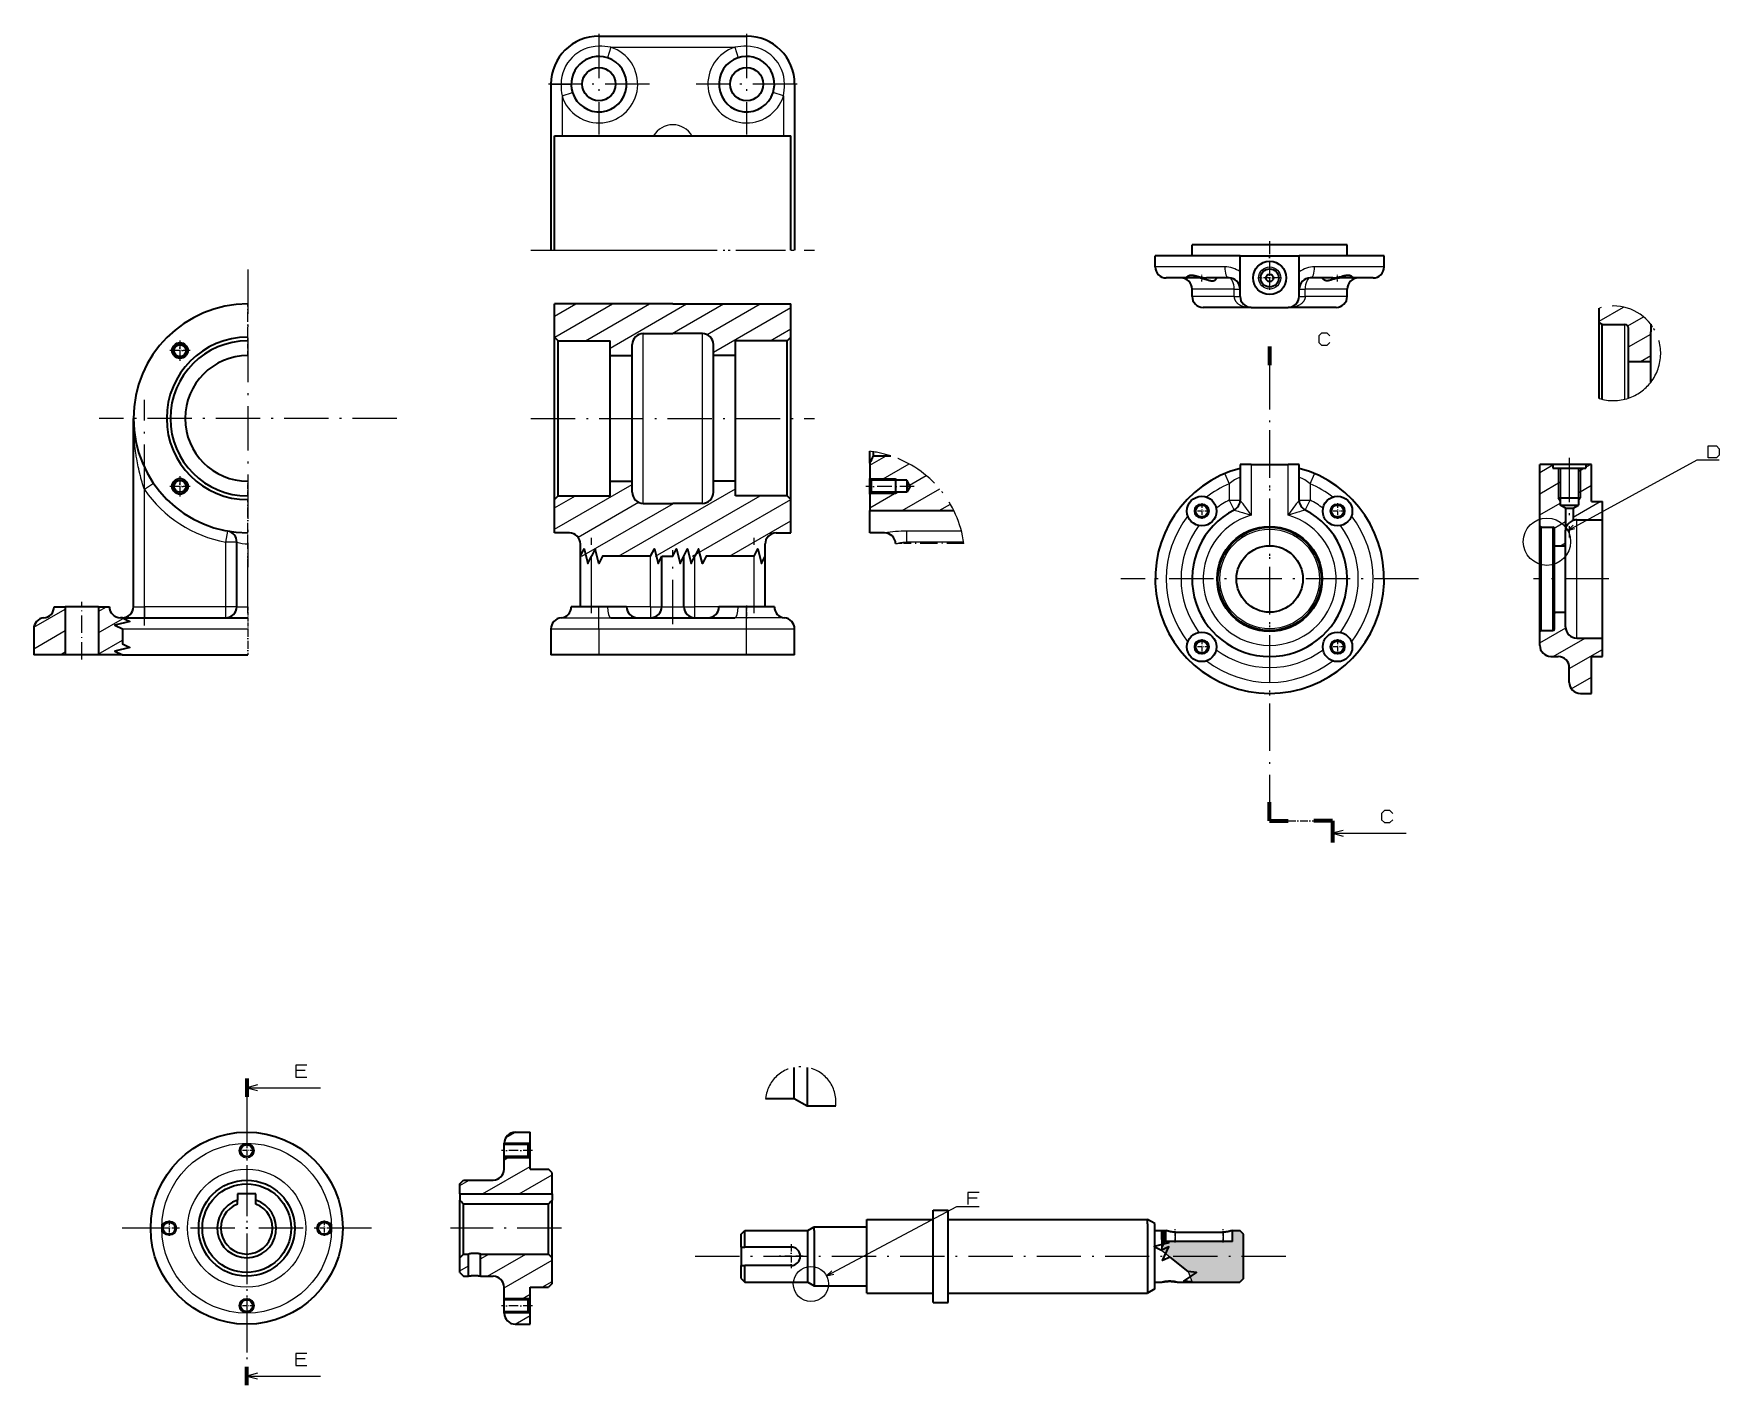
# Model space of a CAD drawing. Extents: x 19 to 475, y 81 to 447.
import ezdxf

# ---------------------------------------------------------------- set-up
doc = ezdxf.new("R2010")
doc.units = 0
doc.linetypes.add('DASHDOT', pattern=[18.5, 12, -3, 0.5, -3])

msp = doc.modelspace()

# ---------------------------------------------------------------- linework, layer by layer
at = {"color": 7, "linetype": 'DASHDOT', "lineweight": 13}
for p, q in [((171.96, 446.83), (171.96, 419.53)), ((211.96, 446.83), (211.96, 419.53)), ((185.61, 433.18), (158.31, 433.18)), ((225.61, 433.18), (198.31, 433.18)), ((153.56, 388.18), (230.36, 388.18)), ((159.96, 388.18), (191.96, 388.18)), ((191.96, 388.18), (223.96, 388.18)), ((76.9, 382.96), (76.9, 302.36)), ((353.59, 357.11), (353.59, 238.71)), ((48.9, 286.56), (48.9, 347.72)), ((117.2, 342.66), (36.6, 342.66)), ((153.56, 342.66), (230.36, 342.66)), ((353.59, 339.49), (353.59, 258.89)), ((434.74, 331.99), (434.74, 310.39)), ((76.9, 289.91), (76.9, 310.95)), ((169.96, 289.96), (169.96, 310.36)), ((191.96, 286.99), (191.96, 306.99)), ((213.96, 289.96), (213.96, 310.36)), ((393.89, 299.19), (313.29, 299.19)), ((445.44, 299.19), (425.03, 299.19)), ((76.57, 158.92), (76.57, 85.85)), ((76.57, 157.19), (76.57, 89.59)), ((110.37, 123.39), (42.77, 123.39)), ((161.8, 123.39), (131.8, 123.39)), ((198, 115.78), (360, 115.78))]:
    msp.add_line(p, q, dxfattribs=at)
at = {"color": 7, "lineweight": 35}
for p, q in [((171.96, 446.18), (211.96, 446.18)), ((158.96, 433.18), (158.96, 388.18)), ((224.96, 433.18), (224.96, 388.18)), ((159.96, 388.18), (159.96, 419.18)), ((159.96, 419.18), (191.96, 419.18)), ((191.96, 419.18), (223.96, 419.18)), ((223.96, 388.18), (223.96, 419.18)), ((353.59, 389.7), (332.59, 389.7)), ((332.59, 386.7), (332.59, 389.7)), ((374.59, 389.7), (353.59, 389.7)), ((374.59, 386.7), (374.59, 389.7)), ((345.59, 386.7), (322.59, 386.7)), ((322.59, 383.7), (322.59, 386.7)), ((345.59, 386.7), (361.59, 386.7)), ((345.59, 375.7), (345.59, 386.7)), ((384.59, 386.7), (361.59, 386.7)), ((361.59, 375.7), (361.59, 386.7)), ((384.59, 383.7), (384.59, 386.7)), ((331.42, 380.7), (325.59, 380.7)), ((334.43, 380.7), (331.42, 380.7)), ((342.59, 380.7), (336.49, 380.7)), ((370.69, 380.7), (364.59, 380.7)), ((375.76, 380.7), (372.74, 380.7)), ((381.59, 380.7), (375.76, 380.7)), ((332.59, 375.7), (332.59, 377.7)), ((374.59, 375.7), (374.59, 377.7)), ((191.96, 373.66), (159.96, 373.66)), ((159.96, 364.66), (159.96, 373.66)), ((191.96, 373.66), (223.96, 373.66)), ((223.96, 364.66), (223.96, 373.66)), ((348.59, 372.7), (335.59, 372.7)), ((348.57, 372.7), (348.42, 372.7)), ((348.56, 372.7), (348.59, 372.7)), ((348.59, 372.7), (358.59, 372.7)), ((371.59, 372.7), (358.59, 372.7)), ((442.79, 368.57), (442.79, 372.51)), ((183.96, 365.66), (191.96, 365.66)), ((199.96, 365.66), (191.96, 365.66)), ((443.59, 368.11), (442.79, 368.57)), ((442.79, 348.06), (442.79, 368.57)), ((443.59, 368.11), (449.79, 368.11)), ((443.59, 347.84), (443.59, 368.11)), ((450.79, 358.11), (450.79, 367.11)), ((456.79, 368.16), (456.79, 366.11)), ((456.79, 358.11), (456.79, 366.11)), ((159.96, 320.66), (159.96, 364.66)), ((160.96, 363.66), (159.96, 364.66)), ((160.96, 321.66), (160.96, 363.66)), ((160.96, 363.66), (174.96, 363.66)), ((174.96, 359.66), (174.96, 363.66)), ((180.96, 359.66), (180.96, 362.66)), ((202.96, 359.66), (202.96, 362.66)), ((222.96, 363.66), (208.96, 363.66)), ((208.96, 359.66), (208.96, 363.66)), ((223.96, 364.66), (222.96, 363.66)), ((222.96, 321.66), (222.96, 363.66)), ((223.96, 320.66), (223.96, 364.66)), ((174.96, 325.66), (174.96, 359.66)), ((174.96, 359.66), (180.96, 359.66)), ((180.96, 325.66), (180.96, 359.66)), ((202.96, 325.66), (202.96, 359.66)), ((208.96, 359.66), (202.96, 359.66)), ((208.96, 325.66), (208.96, 359.66)), ((450.79, 358.11), (456.79, 358.11)), ((450.79, 348.15), (450.79, 358.11)), ((456.79, 352.42), (456.79, 358.11)), ((45.9, 291.66), (45.9, 342.62)), ((245.31, 330.58), (245.31, 333.75)), ((246.31, 332.51), (246.31, 333.62)), ((245.31, 330.58), (245.31, 326.4)), ((246.31, 332.51), (251, 332.51)), ((348.59, 330.19), (345.59, 330.19)), ((345.59, 330.19), (345.59, 320.52)), ((348.59, 330.19), (358.59, 330.19)), ((361.59, 330.19), (358.59, 330.19)), ((361.59, 320.52), (361.59, 330.19)), ((430.24, 330.19), (426.74, 330.19)), ((426.74, 313.42), (426.74, 330.19)), ((434.74, 330.19), (430.24, 330.19)), ((430.24, 330.19), (430.24, 329.19)), ((430.24, 329.19), (432.28, 329.19)), ((432.28, 329.19), (434.74, 329.19)), ((432.28, 329.19), (432.28, 319.19)), ((439.24, 330.19), (434.74, 330.19)), ((434.74, 329.19), (437.19, 329.19)), ((437.19, 329.19), (437.19, 319.19)), ((437.19, 329.19), (439.24, 329.19)), ((440.74, 330.19), (439.24, 330.19)), ((439.24, 330.19), (439.24, 329.19)), ((440.74, 320.19), (440.74, 330.19)), ((174.96, 321.66), (174.96, 325.66)), ((174.96, 325.66), (180.96, 325.66)), ((180.96, 322.66), (180.96, 325.66)), ((208.96, 325.66), (202.96, 325.66)), ((202.96, 322.66), (202.96, 325.66)), ((208.96, 321.66), (208.96, 325.66)), ((245.31, 324.27), (245.31, 326.4)), ((245.81, 325.9), (245.31, 326.4)), ((245.31, 322.15), (245.31, 324.27)), ((255.31, 325.9), (245.81, 325.9)), ((245.81, 324.27), (245.81, 325.9)), ((245.81, 322.65), (245.81, 324.27)), ((252.31, 325.9), (252.31, 326.27)), ((252.31, 325.9), (252.31, 324.27)), ((252.31, 324.27), (252.31, 322.65)), ((256.25, 324.27), (255.31, 325.9)), ((255.31, 325.9), (255.31, 324.27)), ((256.25, 324.27), (255.31, 322.65)), ((255.31, 324.27), (255.31, 322.65)), ((160.96, 321.66), (159.96, 320.66)), ((159.96, 311.66), (159.96, 320.66)), ((160.96, 321.66), (174.96, 321.66)), ((183.96, 319.66), (191.96, 319.66)), ((199.96, 319.66), (191.96, 319.66)), ((222.96, 321.66), (208.96, 321.66)), ((223.96, 320.66), (222.96, 321.66)), ((223.96, 311.66), (223.96, 320.66)), ((245.81, 322.65), (245.31, 322.15)), ((245.31, 322.15), (245.31, 317.7)), ((255.31, 322.65), (245.81, 322.65)), ((252.31, 322.27), (252.31, 322.65)), ((431.74, 321.19), (432.28, 321.19)), ((432.28, 321.19), (434.74, 321.19)), ((434.74, 321.19), (437.19, 321.19)), ((437.19, 321.19), (437.74, 321.19)), ((440.74, 320.19), (443.74, 320.19)), ((443.74, 315.19), (443.74, 320.19)), ((245.31, 317.7), (268.07, 317.7)), ((245.31, 311.66), (245.31, 317.7)), ((432.28, 319.19), (434.74, 319.19)), ((433.74, 318.34), (432.28, 319.19)), ((433.74, 318.34), (434.74, 318.34)), ((433.74, 318.34), (433.74, 312.19)), ((434.74, 319.19), (437.19, 319.19)), ((434.74, 318.34), (435.74, 318.34)), ((435.74, 318.34), (437.19, 319.19)), ((435.74, 318.34), (435.74, 315.01)), ((436.74, 315.19), (443.74, 315.19)), ((443.74, 283.19), (443.74, 315.19)), ((163.96, 311.66), (159.96, 311.66)), ((219.96, 311.66), (223.96, 311.66)), ((249.31, 311.66), (245.31, 311.66)), ((426.74, 284.95), (426.74, 313.42)), ((427.14, 313.19), (426.74, 313.42)), ((427.14, 313.19), (430.24, 313.19)), ((427.14, 285.19), (427.14, 313.19)), ((430.74, 308.19), (430.74, 312.69)), ((433.74, 308.19), (433.74, 312.19)), ((73.9, 291.66), (73.9, 309.19)), ((166.96, 305.33), (166.96, 308.66)), ((216.96, 305.33), (216.96, 308.66)), ((430.74, 290.19), (430.74, 308.19)), ((430.74, 308.19), (433.74, 308.19)), ((433.74, 290.19), (433.74, 308.19)), ((166.96, 291.66), (166.96, 305.33)), ((188.96, 291.66), (188.96, 305.33)), ((194.96, 291.66), (194.96, 305.33)), ((216.96, 291.66), (216.96, 305.33)), ((24.4, 291.66), (27.4, 291.66)), ((24.4, 291.64), (24.4, 291.66)), ((36.4, 291.66), (27.4, 291.66)), ((27.4, 291.66), (27.4, 278.66)), ((36.4, 291.66), (36.4, 278.66)), ((36.4, 291.66), (39.4, 291.66)), ((42.9, 288.66), (42.4, 288.66)), ((42.9, 288.66), (76.9, 288.66)), ((171.96, 291.66), (164.46, 291.66)), ((164.46, 291.64), (164.46, 291.66)), ((174.25, 291.66), (171.96, 291.66)), ((179.46, 291.66), (174.25, 291.66)), ((175.17, 288.66), (208.76, 288.66)), ((209.68, 291.66), (204.46, 291.66)), ((211.96, 291.66), (209.68, 291.66)), ((219.46, 291.66), (211.96, 291.66)), ((219.46, 291.64), (219.46, 291.66)), ((219.46, 291.64), (219.46, 291.66)), ((430.74, 290.19), (433.74, 290.19)), ((430.74, 285.69), (430.74, 290.19)), ((433.74, 286.19), (433.74, 290.19)), ((18.9, 285.66), (18.9, 278.66)), ((158.96, 285.66), (158.96, 278.66)), ((224.96, 278.66), (224.96, 285.66)), ((427.14, 285.19), (426.74, 284.95)), ((426.74, 281.19), (426.74, 284.95)), ((427.14, 285.19), (430.24, 285.19)), ((436.74, 283.19), (443.74, 283.19)), ((443.74, 278.19), (443.74, 283.19)), ((27.4, 278.66), (18.9, 278.66)), ((36.4, 278.66), (27.4, 278.66)), ((42.9, 278.66), (36.4, 278.66)), ((42.9, 278.66), (76.9, 278.66)), ((171.96, 278.66), (158.96, 278.66)), ((211.96, 278.66), (171.96, 278.66)), ((224.96, 278.66), (211.96, 278.66)), ((429.74, 278.19), (431.74, 278.19)), ((434.74, 271.19), (434.74, 275.19)), ((440.74, 278.19), (443.74, 278.19)), ((440.74, 268.19), (440.74, 278.19)), ((437.74, 268.19), (440.74, 268.19)), ((224.87, 158.55), (224.87, 166.94)), ((228.33, 166.94), (228.33, 156.55)), ((217.1, 158.55), (224.87, 158.55)), ((224.87, 158.55), (228.33, 156.55)), ((228.33, 156.55), (236.09, 156.55)), ((146.3, 146.01), (146.3, 146.39)), ((149.3, 149.39), (153.3, 149.39)), ((152.8, 146.01), (153.3, 146.51)), ((153.3, 146.51), (153.3, 149.39)), ((153.3, 144.39), (153.3, 146.51)), ((152.8, 146.01), (146.3, 146.01)), ((146.3, 144.39), (146.3, 146.01)), ((146.3, 142.77), (146.3, 144.39)), ((146.3, 139.39), (146.3, 142.77)), ((152.8, 142.77), (146.3, 142.77)), ((152.8, 144.39), (152.8, 146.01)), ((152.8, 142.77), (152.8, 144.39)), ((152.8, 142.77), (153.3, 142.27)), ((153.3, 142.27), (153.3, 144.39)), ((153.3, 139.39), (153.3, 142.27)), ((153.3, 139.39), (158.3, 139.39)), ((159.3, 138.39), (158.3, 139.39)), ((159.3, 132.69), (159.3, 138.39)), ((79.07, 132.69), (74.07, 132.69)), ((74.07, 132.69), (74.07, 130.99)), ((79.07, 130.99), (79.07, 132.69)), ((134.3, 135.39), (135.3, 136.39)), ((134.3, 132.69), (134.3, 135.39)), ((134.3, 132.69), (134.3, 130.99)), ((134.3, 132.69), (159.3, 132.69)), ((135.3, 136.39), (143.3, 136.39)), ((159.3, 132.69), (159.3, 130.99)), ((74.07, 129.93), (74.07, 130.99)), ((79.07, 129.93), (79.07, 130.99)), ((134.3, 115.39), (134.3, 130.99)), ((158.3, 129.93), (135.3, 129.93)), ((135.3, 116.39), (135.3, 129.93)), ((158.3, 116.39), (158.3, 129.93)), ((159.3, 115.39), (159.3, 130.99)), ((262.5, 126.75), (262.5, 128.28)), ((262.5, 128.28), (266.5, 128.28)), ((266.5, 126.75), (266.5, 128.28)), ((228.5, 122.78), (230.23, 123.78)), ((230.23, 122.8), (230.23, 123.78)), ((230.23, 123.78), (244.5, 123.78)), ((244.5, 124.55), (244.5, 125.78)), ((244.5, 125.78), (262.5, 125.78)), ((244.5, 105.78), (244.5, 124.55)), ((262.5, 103.28), (262.5, 126.75)), ((266.5, 103.28), (266.5, 126.75)), ((266.5, 125.78), (320.51, 125.78)), ((322.5, 124.63), (320.51, 125.78)), ((320.51, 124.55), (320.51, 125.78)), ((320.51, 124.55), (320.51, 105.78)), ((322.5, 106.93), (322.5, 124.63)), ((210.5, 121.78), (211.5, 122.78)), ((210.5, 121.04), (210.5, 121.78)), ((210.5, 118.28), (210.5, 121.04)), ((211.5, 121.92), (211.5, 122.78)), ((211.5, 122.78), (228.5, 122.78)), ((211.5, 118.28), (211.5, 121.92)), ((228.5, 121.92), (228.5, 122.78)), ((228.5, 108.78), (228.5, 121.92)), ((230.23, 122.8), (230.23, 107.78)), ((322.5, 122.78), (324.29, 122.78)), ((324.29, 122.78), (324.29, 121.92)), ((324.29, 122.78), (325.5, 122.78)), ((325.5, 119.78), (325.5, 122.78)), ((343.5, 119.78), (325.5, 119.78)), ((328, 122.32), (341, 122.32)), ((343.5, 122.78), (345.5, 122.78)), ((343.5, 119.78), (343.5, 122.78)), ((346.5, 121.78), (345.5, 122.78)), ((346.5, 109.78), (346.5, 121.78)), ((135.3, 116.39), (134.3, 115.39)), ((134.3, 111.39), (134.3, 115.39)), ((135.3, 116.39), (136.68, 116.39)), ((136.68, 110.39), (136.68, 116.39)), ((139.91, 110.39), (139.92, 116.39)), ((139.92, 116.39), (158.3, 116.39)), ((158.3, 116.39), (159.3, 115.39)), ((159.3, 108.39), (159.3, 115.39)), ((210.5, 118.28), (211.5, 118.28)), ((210.5, 118.28), (210.5, 113.28)), ((224, 118.28), (211.5, 118.28)), ((134.3, 111.39), (135.3, 110.39)), ((135.3, 110.39), (136.68, 110.39)), ((139.91, 110.39), (143.3, 110.39)), ((210.5, 109.78), (210.5, 113.28)), ((210.5, 113.28), (211.5, 113.28)), ((210.5, 109.78), (211.5, 108.78)), ((211.5, 108.78), (211.5, 113.28)), ((224, 113.28), (211.5, 113.28)), ((346.5, 109.78), (345.5, 108.78)), ((146.3, 104.01), (146.3, 107.39)), ((153.3, 104.51), (153.3, 107.39)), ((153.3, 107.39), (158.3, 107.39)), ((159.3, 108.39), (158.3, 107.39)), ((211.5, 108.78), (228.5, 108.78)), ((228.5, 108.78), (230.23, 107.78)), ((230.23, 107.78), (244.5, 107.78)), ((244.5, 105.78), (262.5, 105.78)), ((266.5, 105.78), (320.51, 105.78)), ((322.5, 106.93), (320.51, 105.78)), ((322.5, 108.78), (324.5, 108.78)), ((328.5, 108.78), (332.63, 108.78)), ((332.63, 108.78), (345.5, 108.78)), ((146.3, 102.39), (146.3, 104.01)), ((152.8, 104.01), (146.3, 104.01)), ((146.3, 100.77), (146.3, 102.39)), ((146.3, 100.39), (146.3, 100.77)), ((152.8, 100.77), (146.3, 100.77)), ((152.8, 104.01), (153.3, 104.51)), ((152.8, 102.39), (152.8, 104.01)), ((152.8, 100.77), (152.8, 102.39)), ((152.8, 100.77), (153.3, 100.27)), ((153.3, 102.39), (153.3, 104.51)), ((153.3, 100.27), (153.3, 102.39)), ((262.5, 103.28), (266.5, 103.28)), ((149.3, 97.39), (153.3, 97.39)), ((153.3, 97.39), (153.3, 100.27))]:
    msp.add_line(p, q, dxfattribs=at)
at = {"color": 7, "lineweight": 13}
for p, q in [((171.96, 446.18), (171.96, 443.43)), ((171.96, 443.43), (171.96, 440.68)), ((175.17, 443.18), (174.25, 440.32)), ((175.17, 443.18), (208.76, 443.18)), ((208.76, 443.18), (209.68, 440.32)), ((211.96, 446.18), (211.96, 443.43)), ((211.96, 443.43), (211.96, 440.68)), ((158.96, 433.18), (161.71, 433.18)), ((161.71, 433.18), (164.46, 433.18)), ((161.96, 429.98), (164.82, 430.89)), ((161.96, 429.98), (161.96, 419.18)), ((221.96, 429.98), (219.11, 430.89)), ((222.21, 433.18), (219.46, 433.18)), ((221.96, 429.98), (221.96, 419.18)), ((224.96, 433.18), (222.21, 433.18)), ((341.41, 383.7), (322.59, 383.7)), ((384.59, 383.7), (365.77, 383.7)), ((343.96, 377.7), (332.59, 377.7)), ((343.96, 375.7), (332.59, 375.7)), ((343.96, 375.7), (343.96, 377.7)), ((343.96, 377.7), (345.59, 377.7)), ((343.96, 375.7), (345.59, 375.7)), ((361.59, 377.7), (363.21, 377.7)), ((361.59, 375.7), (363.21, 375.7)), ((374.59, 377.7), (363.21, 377.7)), ((363.21, 375.7), (363.21, 377.7)), ((374.59, 375.7), (363.21, 375.7)), ((159.96, 370.37), (165.66, 373.66)), ((160, 364.62), (175.66, 373.66)), ((168.34, 363.66), (185.66, 373.66)), ((174.96, 361.71), (195.66, 373.66)), ((191.8, 365.66), (205.66, 373.66)), ((201.28, 365.36), (215.66, 373.66)), ((202.96, 360.56), (223.96, 372.68)), ((442.79, 368.98), (449.42, 372.81)), ((450.59, 367.71), (454.84, 370.16)), ((183.96, 319.66), (183.96, 365.66)), ((199.96, 319.66), (199.96, 365.66)), ((218.34, 363.66), (223.96, 366.91)), ((449.79, 347.85), (449.79, 368.11)), ((450.79, 362.05), (456.79, 365.51)), ((453.97, 358.11), (456.79, 359.74)), ((245.31, 329.96), (249.73, 332.51)), ((248.28, 325.9), (255.99, 330.35)), ((348.59, 330.19), (348.59, 316.48)), ((358.59, 316.48), (358.59, 330.19)), ((426.74, 328.05), (430.24, 330.07)), ((431.74, 329.19), (431.74, 321.19)), ((437.19, 328.32), (438.7, 329.19)), ((437.74, 329.19), (437.74, 321.19)), ((439.24, 329.5), (440.43, 330.19)), ((51.37, 325.07), (48.9, 323.37)), ((159.96, 312.64), (180.96, 324.76)), ((252.31, 326.27), (245.43, 326.27)), ((252.97, 325.9), (252.31, 326.27)), ((256.05, 324.61), (260.57, 327.22)), ((341.41, 327.69), (342.59, 324.93)), ((342.59, 324.93), (342.59, 320.52)), ((364.59, 324.93), (365.77, 327.69)), ((364.59, 324.93), (364.59, 320.52)), ((426.74, 322.28), (432.28, 325.48)), ((437.19, 322.54), (440.74, 324.59)), ((48.9, 291.66), (48.9, 323.37)), ((159.96, 318.41), (165.59, 321.66)), ((166.31, 310.53), (182.65, 319.96)), ((167.3, 305.33), (192.13, 319.66)), ((177.3, 305.33), (208.96, 323.61)), ((187.3, 305.33), (215.59, 321.66)), ((197.3, 305.33), (223.93, 320.7)), ((245.31, 318.41), (252.66, 322.65)), ((252.31, 322.27), (245.43, 322.27)), ((252.97, 322.65), (252.31, 322.27)), ((254.08, 317.7), (264.24, 323.57)), ((342.59, 320.52), (345.59, 320.52)), ((342.59, 320.52), (343.96, 317.85)), ((361.59, 320.52), (364.59, 320.52)), ((363.21, 317.85), (364.59, 320.52)), ((426.74, 316.51), (432.28, 319.71)), ((432.28, 320.25), (431.74, 321.19)), ((435.74, 315.93), (443.11, 320.19)), ((437.19, 320.25), (437.74, 321.19)), ((264.08, 317.7), (267.13, 319.46)), ((436.74, 283.19), (436.74, 315.19)), ((70.9, 309.19), (71.42, 312.15)), ((207.3, 305.33), (223.96, 314.95)), ((255.31, 309.19), (255.31, 312.15)), ((270.13, 312.15), (255.31, 312.15)), ((430.24, 285.19), (430.24, 313.19)), ((430.64, 312.98), (433.74, 314.77)), ((70.9, 291.66), (70.9, 309.19)), ((73.9, 309.19), (70.9, 309.19)), ((255.31, 308.78), (255.31, 309.19)), ((270.73, 309.19), (255.31, 309.19)), ((432.32, 308.19), (433.74, 309)), ((169.96, 291.66), (169.96, 305.33)), ((185.96, 291.66), (185.96, 305.33)), ((197.96, 291.66), (197.96, 305.33)), ((213.96, 291.66), (213.96, 305.33)), ((18.93, 286.1), (27.4, 290.99)), ((36.39, 290.41), (38.57, 291.66)), ((36.39, 284.63), (42.9, 288.39)), ((45.9, 291.66), (48.9, 291.66)), ((70.9, 291.66), (48.9, 291.66)), ((48.9, 291.66), (48.9, 288.66)), ((70.9, 288.66), (70.9, 291.66)), ((73.9, 291.66), (70.9, 291.66)), ((73.9, 291.66), (76.9, 291.66)), ((161.71, 288.65), (171.96, 288.65)), ((164.46, 291.64), (171.96, 291.64)), ((164.81, 291.66), (164.82, 291.66)), ((166.96, 291.66), (169.96, 291.66)), ((185.96, 291.66), (169.96, 291.66)), ((171.96, 288.65), (171.96, 291.64)), ((171.96, 285.66), (171.96, 288.65)), ((185.96, 291.66), (185.96, 288.66)), ((185.96, 291.66), (188.96, 291.66)), ((188.96, 291.66), (194.96, 291.66)), ((194.96, 291.66), (197.96, 291.66)), ((197.96, 288.66), (197.96, 291.66)), ((213.96, 291.66), (197.96, 291.66)), ((211.96, 288.65), (211.96, 291.64)), ((219.46, 291.64), (211.96, 291.64)), ((211.96, 285.66), (211.96, 288.65)), ((222.21, 288.65), (211.96, 288.65)), ((213.96, 291.66), (216.96, 291.66)), ((219.11, 291.66), (219.11, 291.66)), ((430.74, 289.95), (431.15, 290.19)), ((18.9, 280.31), (27.4, 285.21)), ((42.9, 285.66), (76.9, 285.66)), ((158.96, 285.66), (171.96, 285.66)), ((171.96, 285.66), (171.96, 278.66)), ((171.96, 285.66), (211.96, 285.66)), ((211.96, 278.66), (211.96, 285.66)), ((211.96, 285.66), (224.96, 285.66)), ((426.74, 281.87), (433.75, 285.91)), ((430.36, 278.19), (439.02, 283.19)), ((26.04, 278.66), (27.4, 279.44)), ((36.39, 278.86), (42.9, 282.62)), ((434.74, 274.94), (443.74, 280.13)), ((435.27, 269.47), (440.74, 272.63)), ((370.59, 230.34), (390.59, 230.34)), ((76.57, 161.42), (96.57, 161.42)), ((153.18, 146.39), (146.3, 146.39)), ((146.68, 147.86), (149.33, 149.39)), ((146.3, 141.87), (147.86, 142.77)), ((153.18, 142.39), (146.3, 142.39)), ((140.4, 132.69), (153.3, 140.13)), ((150.4, 132.69), (159.3, 137.82)), ((134.3, 134.94), (136.81, 136.39)), ((328, 122.32), (328, 119.78)), ((341, 122.32), (341, 119.78)), ((139.92, 115.09), (142.17, 116.39)), ((141.78, 110.39), (152.17, 116.39)), ((146.3, 107.22), (159.3, 114.73)), ((134.3, 111.84), (136.68, 113.22)), ((150.73, 104.01), (153.3, 105.49)), ((156.58, 107.39), (159.3, 108.96)), ((153.18, 104.39), (146.3, 104.39)), ((153.18, 100.39), (146.3, 100.39)), ((149.26, 97.39), (153.3, 99.72)), ((76.57, 83.35), (96.57, 83.35))]:
    msp.add_line(p, q, dxfattribs=at)
at = {"color": 7, "linetype": 'DASHDOT', "lineweight": 13, "ltscale": 0.02499}
msp.add_line((158.96, 388.18), (159.96, 388.18), dxfattribs=at)
at = {"color": 7, "linetype": 'DASHDOT', "lineweight": 13, "ltscale": 0.024993}
msp.add_line((223.96, 388.18), (224.96, 388.18), dxfattribs=at)
at = {"color": 7, "linetype": 'DASHDOT', "lineweight": 13, "ltscale": 0.300015}
msp.add_line((353.59, 390.7), (353.59, 378.7), dxfattribs=at)
at = {"color": 7, "linetype": 'DASHDOT', "lineweight": 13, "ltscale": 0.159802}
for p, q in [((353.59, 383.89), (353.59, 377.5)), ((356.78, 380.7), (350.39, 380.7))]:
    msp.add_line(p, q, dxfattribs=at)
at = {"color": 7, "linetype": 'DASHDOT', "lineweight": 13, "ltscale": 0.049747}
msp.add_line((335.2, 379.7), (335.2, 381.69), dxfattribs=at)
at = {"color": 7, "linetype": 'DASHDOT', "lineweight": 13, "ltscale": 0.04874}
msp.add_line((371.97, 379.72), (371.97, 381.67), dxfattribs=at)
at = {"color": 7, "linetype": 'DASHDOT', "lineweight": 13, "ltscale": 0.225}
for p, q in [((76.9, 364.66), (76.9, 373.66)), ((76.9, 311.66), (76.9, 320.66))]:
    msp.add_line(p, q, dxfattribs=at)
at = {"color": 7, "linetype": 'DASHDOT', "lineweight": 13, "ltscale": 0.010594}
msp.add_line((456.79, 368.16), (457.04, 367.82), dxfattribs=at)
at = {"color": 7, "linetype": 'DASHDOT', "lineweight": 13, "ltscale": 0.137865}
for p, q in [((61.27, 361.04), (55.75, 361.04)), ((58.51, 363.8), (58.51, 358.29)), ((61.27, 324.27), (55.75, 324.27)), ((58.51, 327.03), (58.51, 321.52))]:
    msp.add_line(p, q, dxfattribs=at)
at = {"color": 7, "linetype": 'DASHDOT', "lineweight": 13, "ltscale": 0.105365}
for p, q in [((60.62, 361.04), (56.4, 361.04)), ((58.51, 363.15), (58.51, 358.94)), ((60.62, 324.27), (56.4, 324.27)), ((58.51, 326.38), (58.51, 322.17)), ((335.2, 319.68), (335.2, 315.46)), ((371.97, 319.68), (371.97, 315.46)), ((337.31, 317.57), (333.1, 317.57)), ((374.08, 317.57), (369.87, 317.57)), ((337.31, 280.8), (333.1, 280.8)), ((335.2, 282.91), (335.2, 278.69)), ((374.08, 280.8), (369.87, 280.8)), ((371.97, 282.91), (371.97, 278.69)), ((76.57, 146.5), (76.57, 142.28)), ((78.68, 144.39), (74.46, 144.39)), ((57.68, 123.39), (53.46, 123.39)), ((55.57, 125.5), (55.57, 121.28)), ((99.68, 123.39), (95.46, 123.39)), ((97.57, 125.5), (97.57, 121.28)), ((78.68, 102.39), (74.46, 102.39)), ((76.57, 104.5), (76.57, 100.28))]:
    msp.add_line(p, q, dxfattribs=at)
at = {"color": 7, "linetype": 'DASHDOT', "lineweight": 13, "ltscale": 0.025}
for p, q in [((76.9, 363.66), (76.9, 364.66)), ((76.9, 321.66), (76.9, 320.66))]:
    msp.add_line(p, q, dxfattribs=at)
at = {"color": 7, "linetype": 'DASHDOT', "lineweight": 13, "ltscale": 0.1}
for p, q in [((76.9, 359.66), (76.9, 363.66)), ((76.9, 321.66), (76.9, 325.66))]:
    msp.add_line(p, q, dxfattribs=at)
at = {"color": 7, "lineweight": 100}
for p, q in [((353.59, 362.11), (353.59, 357.11)), ((353.59, 233.71), (353.59, 238.71)), ((353.59, 233.71), (358.59, 233.71)), ((370.59, 233.71), (365.59, 233.71)), ((370.59, 233.71), (370.59, 227.84)), ((76.57, 163.92), (76.57, 158.92)), ((76.57, 80.85), (76.57, 85.85))]:
    msp.add_line(p, q, dxfattribs=at)
at = {"color": 7, "linetype": 'DASHDOT', "lineweight": 13, "ltscale": 0.328091}
msp.add_line((257.34, 324.27), (244.22, 324.27), dxfattribs=at)
at = {"color": 7, "linetype": 'DASHDOT', "lineweight": 13, "ltscale": 0.075}
for p, q in [((76.9, 308.66), (76.9, 311.66)), ((76.9, 291.66), (76.9, 288.66)), ((76.9, 288.66), (76.9, 285.66))]:
    msp.add_line(p, q, dxfattribs=at)
at = {"color": 7, "linetype": 'DASHDOT', "lineweight": 13, "ltscale": 0.425}
msp.add_line((76.9, 291.66), (76.9, 308.66), dxfattribs=at)
at = {"color": 7, "linetype": 'DASHDOT', "lineweight": 13, "ltscale": 0.009337}
msp.add_line((252.31, 308.78), (252.68, 308.78), dxfattribs=at)
at = {"color": 7, "linetype": 'DASHDOT', "lineweight": 13, "ltscale": 0.065726}
msp.add_line((255.31, 308.78), (252.68, 308.78), dxfattribs=at)
at = {"color": 7, "linetype": 'DASHDOT', "lineweight": 13, "ltscale": 0.012989}
msp.add_line((255.31, 308.74), (255.31, 309.26), dxfattribs=at)
at = {"color": 7, "linetype": 'DASHDOT', "lineweight": 13, "ltscale": 0.386933}
msp.add_line((270.79, 308.78), (255.31, 308.78), dxfattribs=at)
at = {"color": 7, "linetype": 'DASHDOT', "lineweight": 13, "ltscale": 0.39}
msp.add_line((31.9, 277.36), (31.9, 292.96), dxfattribs=at)
at = {"color": 7, "linetype": 'DASHDOT', "lineweight": 13, "ltscale": 0.00083313}
msp.add_line((171.96, 291.63), (171.96, 291.66), dxfattribs=at)
at = {"color": 7, "linetype": 'DASHDOT', "lineweight": 13, "ltscale": 0.090328}
msp.add_line((211.96, 291.96), (211.96, 288.35), dxfattribs=at)
at = {"color": 7, "linetype": 'DASHDOT', "lineweight": 13, "ltscale": 0.175}
msp.add_line((76.9, 285.66), (76.9, 278.66), dxfattribs=at)
at = {"color": 7, "linetype": 'DASHDOT', "lineweight": 13, "ltscale": 0.175019}
msp.add_line((358.59, 233.71), (365.59, 233.71), dxfattribs=at)
at = {"color": 7, "linetype": 'DASHDOT', "lineweight": 13, "ltscale": 0.210015}
for p, q in [((154, 144.39), (145.6, 144.39)), ((154, 102.39), (145.6, 102.39))]:
    msp.add_line(p, q, dxfattribs=at)
at = {"color": 7, "linetype": 'DASHDOT', "lineweight": 13, "ltscale": 0.1625}
for p, q in [((224, 119.03), (224, 112.53)), ((227.25, 115.78), (220.75, 115.78))]:
    msp.add_line(p, q, dxfattribs=at)
at = {"color": 254, "lineweight": 5}
for p, q in [((324.29, 122.78), (324.29, 117.43)), ((325.5, 122.78), (324.29, 122.78)), ((325.5, 119.78), (325.5, 122.78)), ((343.5, 119.78), (325.5, 119.78)), ((345.5, 122.78), (343.5, 122.78)), ((343.5, 122.78), (343.5, 119.78)), ((346.5, 121.78), (345.5, 122.78)), ((346.5, 109.78), (346.5, 121.78)), ((324.29, 117.43), (331.56, 111.63)), ((331.56, 111.63), (332.63, 108.78)), ((345.5, 108.78), (346.5, 109.78)), ((332.63, 108.78), (345.5, 108.78))]:
    msp.add_line(p, q, dxfattribs=at)
at = {"color": 7, "linetype": 'DASHDOT', "lineweight": 13, "ltscale": 0.090373}
msp.add_line((328, 119.48), (328, 123.09), dxfattribs=at)
at = {"color": 7, "linetype": 'DASHDOT', "lineweight": 13, "ltscale": 0.090388}
msp.add_line((341, 119.48), (341, 123.09), dxfattribs=at)
at = {"color": 7, "linetype": 'DASHDOT', "lineweight": 13, "ltscale": 0.008019}
msp.add_line((326.5, 109.07), (326.5, 108.74), dxfattribs=at)
at = {"color": 7, "lineweight": 35}
for points in [[(331.2, 380.86), (331.21, 380.89), (331.21, 380.92), (331.22, 380.95), (331.24, 380.98), (331.25, 381.01), (331.27, 381.03), (331.29, 381.06), (331.34, 381.11), (331.39, 381.17), (331.46, 381.22), (331.54, 381.27), (331.61, 381.31), (331.69, 381.34), (331.78, 381.38), (331.88, 381.4), (331.98, 381.43), (332.09, 381.44), (332.18, 381.45), (332.27, 381.46), (332.37, 381.46), (332.44, 381.46), (332.52, 381.46), (332.68, 381.44), (332.76, 381.44), (332.85, 381.42), (333.03, 381.39), (333.21, 381.36), (333.38, 381.32), (333.55, 381.28), (333.73, 381.24), (333.93, 381.18), (334.35, 381.07), (334.6, 381), (334.92, 380.92), (335.06, 380.89), (335.2, 380.86)], [(331.42, 380.7), (331.39, 380.7), (331.36, 380.7), (331.33, 380.71), (331.3, 380.72), (331.27, 380.73), (331.25, 380.75), (331.23, 380.77), (331.21, 380.8), (331.21, 380.83), (331.2, 380.86)], [(335.2, 380.86), (335.33, 380.83), (335.46, 380.8), (335.63, 380.77), (335.81, 380.75), (335.98, 380.73), (336.15, 380.71), (336.32, 380.7), (336.49, 380.7)], [(335.2, 380.62), (335.31, 380.6), (335.42, 380.58), (335.63, 380.53), (335.77, 380.5), (335.91, 380.46), (336.09, 380.41), (336.22, 380.37), (336.45, 380.3), (336.84, 380.17), (337.03, 380.12), (337.17, 380.08), (337.31, 380.04), (337.44, 380.01), (337.57, 379.98), (337.72, 379.96), (337.79, 379.95), (337.86, 379.94), (337.96, 379.93), (338.07, 379.93), (338.16, 379.94), (338.26, 379.95), (338.36, 379.96), (338.46, 379.99), (338.55, 380.02), (338.63, 380.05), (338.72, 380.09), (338.79, 380.13), (338.87, 380.19), (338.95, 380.25), (339.01, 380.31), (339.07, 380.36), (339.12, 380.42), (339.15, 380.48), (339.18, 380.53), (339.19, 380.56), (339.2, 380.58), (339.2, 380.6), (339.2, 380.62)], [(372.74, 380.7), (372.58, 380.69), (372.42, 380.68), (372.25, 380.67), (372.09, 380.64), (371.93, 380.62), (371.77, 380.58), (371.65, 380.56), (371.53, 380.53), (371.3, 380.47), (371.07, 380.4), (370.92, 380.36), (370.62, 380.26), (370.33, 380.17), (370.19, 380.13), (369.98, 380.07), (369.88, 380.04), (369.78, 380.02), (369.69, 380), (369.59, 379.98), (369.47, 379.96), (369.34, 379.94), (369.22, 379.93), (369.11, 379.93), (369, 379.94), (368.89, 379.95), (368.79, 379.97), (368.69, 380), (368.6, 380.03), (368.52, 380.06), (368.44, 380.1), (368.39, 380.13), (368.35, 380.15), (368.31, 380.18), (368.27, 380.21), (368.2, 380.27), (368.13, 380.34), (368.07, 380.4), (368.03, 380.47), (368.01, 380.5), (368, 380.53), (367.98, 380.56), (367.98, 380.59), (367.97, 380.62)], [(370.69, 380.7), (370.78, 380.7), (370.87, 380.7), (370.98, 380.71), (371.08, 380.71), (371.27, 380.74), (371.47, 380.76), (371.67, 380.8), (371.87, 380.83), (372.02, 380.87), (372.16, 380.9), (372.46, 380.97), (372.66, 381.02), (373.05, 381.13), (373.43, 381.23), (373.62, 381.28), (373.78, 381.32), (373.94, 381.35), (374.05, 381.38), (374.16, 381.4), (374.29, 381.42), (374.41, 381.44), (374.5, 381.44), (374.58, 381.45), (374.69, 381.46), (374.79, 381.46), (374.9, 381.46), (375.02, 381.45), (375.15, 381.43), (375.21, 381.42), (375.26, 381.41), (375.32, 381.4), (375.37, 381.38), (375.47, 381.35), (375.56, 381.31), (375.65, 381.26), (375.72, 381.21), (375.79, 381.16), (375.84, 381.11), (375.89, 381.06), (375.91, 381.03), (375.93, 381), (375.94, 380.98), (375.95, 380.95), (375.96, 380.92), (375.97, 380.89), (375.97, 380.86)], [(375.97, 380.86), (375.97, 380.83), (375.96, 380.8), (375.95, 380.77), (375.93, 380.75), (375.9, 380.73), (375.88, 380.72), (375.85, 380.71), (375.82, 380.7), (375.79, 380.7), (375.76, 380.7)], [(433.74, 312.19), (433.74, 312.33), (433.75, 312.48), (433.77, 312.62), (433.79, 312.77), (433.83, 312.91), (433.87, 313.05), (433.91, 313.2), (433.97, 313.34), (434, 313.4), (434.03, 313.47), (434.09, 313.58), (434.15, 313.69), (434.22, 313.79), (434.29, 313.9), (434.37, 314), (434.45, 314.1), (434.54, 314.2), (434.64, 314.3), (434.74, 314.39)], [(166.96, 305.33), (167.96, 307.33), (168.96, 303.33), (169.96, 305.33)], [(185.96, 305.33), (172.96, 305.33), (171.96, 303.33), (170.96, 307.33), (169.96, 305.33)], [(185.96, 305.33), (186.96, 307.33), (187.96, 303.33), (188.96, 305.33)], [(188.96, 305.33), (191.96, 305.33), (192.96, 307.33), (193.96, 303.33), (194.96, 305.33)], [(194.96, 305.33), (195.96, 307.33), (196.96, 303.33), (197.96, 305.33)], [(213.96, 305.33), (200.96, 305.33), (199.96, 303.33), (198.96, 307.33), (197.96, 305.33)], [(213.96, 305.33), (214.96, 307.33), (215.96, 303.33), (216.96, 305.33)], [(42.9, 288.66), (44.9, 287.66), (40.9, 286.66), (42.9, 285.66)], [(42.9, 285.66), (42.9, 281.66), (44.9, 280.66), (40.9, 279.66), (42.9, 278.66)], [(324.29, 121.92), (324.29, 120.43), (326.29, 119.43), (322.29, 118.43), (324.29, 117.43)], [(328, 122.32), (327.78, 122.32), (327.56, 122.33), (327.35, 122.35), (327.13, 122.37), (326.95, 122.4), (326.77, 122.43), (326.6, 122.46), (326.47, 122.49), (326.35, 122.52), (326.2, 122.56), (326.06, 122.6), (325.9, 122.64), (325.76, 122.69), (325.5, 122.78)], [(343.5, 122.78), (343.23, 122.68), (343.09, 122.64), (342.93, 122.59), (342.78, 122.55), (342.61, 122.51), (342.42, 122.47), (342.22, 122.43), (342.02, 122.39), (341.8, 122.36), (341.61, 122.34), (341.42, 122.33), (341.23, 122.32), (341, 122.32)], [(138.3, 116.57), (138.18, 116.57), (138.06, 116.56), (137.94, 116.56), (137.82, 116.55), (137.59, 116.53), (137.44, 116.52), (137.3, 116.5), (137.14, 116.47), (137, 116.45), (136.88, 116.43), (136.72, 116.4), (136.68, 116.39), (136.68, 116.39)], [(139.92, 116.39), (139.91, 116.39), (139.87, 116.4), (139.7, 116.43), (139.59, 116.45), (139.45, 116.47), (139.29, 116.5), (139.15, 116.52), (139, 116.53), (138.77, 116.55), (138.54, 116.56), (138.42, 116.57), (138.3, 116.57)], [(331.56, 111.63), (326.64, 115.56), (324.61, 114.62), (326.32, 118.37), (324.29, 117.43)], [(138.3, 110.48), (138.06, 110.48), (137.83, 110.47), (137.65, 110.46), (137.48, 110.45), (137.23, 110.44), (137.02, 110.42), (136.74, 110.39), (136.69, 110.39), (136.68, 110.39)], [(139.91, 110.39), (139.9, 110.39), (139.86, 110.39), (139.57, 110.42), (139.36, 110.44), (139.12, 110.45), (138.94, 110.46), (138.76, 110.47), (138.53, 110.48), (138.3, 110.48)], [(332.63, 108.78), (332.62, 108.82), (330.39, 109.06), (333.79, 111.4), (331.56, 111.63)], [(328.5, 108.78), (328.19, 108.84), (328.07, 108.86), (327.94, 108.89), (327.8, 108.91), (327.66, 108.93), (327.51, 108.95), (327.27, 108.97), (327.03, 108.99), (326.78, 109), (326.53, 109.01), (326.28, 109), (326.03, 108.99), (325.79, 108.98), (325.55, 108.95), (325.41, 108.94), (325.28, 108.92), (325.12, 108.9), (324.98, 108.87), (324.84, 108.85), (324.5, 108.78)], [(324.5, 108.78), (324.81, 108.84), (324.94, 108.86), (325.06, 108.89), (325.2, 108.91), (325.34, 108.93), (325.5, 108.95), (325.73, 108.97), (325.98, 108.99), (326.22, 109), (326.47, 109.01), (326.72, 109), (326.97, 108.99), (327.22, 108.98), (327.46, 108.95), (327.59, 108.94), (327.73, 108.92), (327.88, 108.9), (328.03, 108.87), (328.16, 108.85), (328.5, 108.78)]]:
    msp.add_lwpolyline(points, dxfattribs=at)
at = {"color": 7, "lineweight": 13}
for points in [[(343.96, 375.7), (343.97, 375.58), (343.98, 375.46), (343.99, 375.35), (344.01, 375.23), (344.04, 375.12), (344.08, 375.01), (344.11, 374.92), (344.14, 374.83), (344.18, 374.75), (344.21, 374.69), (344.24, 374.62), (344.31, 374.5), (344.37, 374.42), (344.43, 374.33), (344.49, 374.25), (344.54, 374.19), (344.59, 374.13), (344.64, 374.07), (344.7, 374.02), (344.81, 373.91), (344.92, 373.8), (345.04, 373.71), (345.17, 373.62), (345.29, 373.53), (345.42, 373.45), (345.56, 373.37), (345.69, 373.3), (345.81, 373.24), (345.94, 373.19), (346.06, 373.14), (346.15, 373.1), (346.25, 373.07), (346.42, 373.01), (346.58, 372.96), (346.75, 372.91), (346.92, 372.87), (347.03, 372.85), (347.14, 372.83), (347.26, 372.8), (347.38, 372.79), (347.61, 372.75), (347.84, 372.73), (348.07, 372.71), (348.3, 372.7), (348.45, 372.7), (348.59, 372.7)], [(363.21, 375.7), (363.21, 375.58), (363.2, 375.46), (363.18, 375.35), (363.16, 375.23), (363.13, 375.12), (363.1, 375.01), (363.07, 374.92), (363.03, 374.83), (363, 374.75), (362.96, 374.69), (362.93, 374.62), (362.86, 374.5), (362.81, 374.42), (362.75, 374.33), (362.68, 374.25), (362.64, 374.19), (362.59, 374.13), (362.53, 374.07), (362.48, 374.02), (362.37, 373.91), (362.25, 373.8), (362.13, 373.71), (362.01, 373.62), (361.88, 373.53), (361.75, 373.45), (361.62, 373.37), (361.48, 373.3), (361.36, 373.24), (361.24, 373.19), (361.11, 373.14), (361.02, 373.1), (360.93, 373.07), (360.76, 373.01), (360.59, 372.96), (360.42, 372.91), (360.25, 372.87), (360.14, 372.85), (360.03, 372.83), (359.91, 372.8), (359.8, 372.79), (359.57, 372.75), (359.34, 372.73), (359.1, 372.71), (358.87, 372.7), (358.73, 372.7), (358.59, 372.7)], [(369.92, 364.99), (369.17, 365.74), (367.67, 365.74), (366.92, 364.99), (366.92, 363.24), (367.67, 362.49), (369.17, 362.49), (369.92, 363.24)], [(48.9, 323.37), (48.72, 323.88), (48.56, 324.4), (48.39, 324.91), (48.24, 325.43), (48.09, 325.95), (47.94, 326.48), (47.86, 326.79), (47.78, 327.1), (47.7, 327.42), (47.62, 327.74), (47.47, 328.38), (47.32, 329.01), (47.21, 329.56), (47.1, 330.11), (46.99, 330.66), (46.89, 331.21), (46.79, 331.76), (46.74, 332.11), (46.68, 332.45), (46.63, 332.8), (46.57, 333.15), (46.48, 333.84), (46.39, 334.53), (46.31, 335.23), (46.23, 335.92), (46.17, 336.62), (46.11, 337.31), (46.06, 338.01), (46.01, 338.71), (45.98, 339.36), (45.95, 340.01), (45.92, 340.66), (45.91, 341.31), (45.9, 341.96), (45.9, 342.61)], [(434.3, 312.34), (469.35, 331.45), (475.35, 331.45)], [(343.96, 317.85), (345.06, 317.54), (345.5, 317.41), (346.19, 317.2), (346.78, 317.03), (347.37, 316.85), (347.96, 316.67), (348.55, 316.49), (348.59, 316.48)], [(363.21, 317.85), (362.12, 317.54), (361.68, 317.41), (360.98, 317.2), (360.39, 317.03), (359.8, 316.85), (359.22, 316.67), (358.63, 316.49), (358.59, 316.48)], [(435.75, 313.72), (434.3, 312.34), (436.25, 312.82)], [(252.68, 308.78), (252.83, 308.83), (252.99, 308.87), (253.14, 308.91), (253.29, 308.95), (253.54, 309.01), (253.67, 309.03), (253.81, 309.06), (253.94, 309.08), (254.08, 309.1), (254.32, 309.13), (254.56, 309.16), (254.81, 309.18), (255.06, 309.19), (255.31, 309.19)], [(171.96, 291.64), (172.6, 291.64), (173.11, 291.65), (173.62, 291.65), (173.87, 291.66), (174.25, 291.66)], [(171.96, 288.65), (173.04, 288.65), (174.46, 288.66), (175.17, 288.66)], [(211.96, 288.65), (210.98, 288.65), (210.05, 288.65), (209.08, 288.66), (208.76, 288.66)], [(211.96, 291.64), (211.28, 291.64), (210.74, 291.65), (210.13, 291.66), (209.68, 291.66)], [(386.92, 235.72), (386.17, 236.47), (384.67, 236.47), (383.92, 235.72), (383.92, 233.97), (384.67, 233.22), (386.17, 233.22), (386.92, 233.97)], [(373.49, 231.12), (370.59, 230.34), (373.49, 229.56)], [(92.9, 167.55), (89.9, 167.55), (89.9, 164.3), (92.9, 164.3)], [(92.4, 166.05), (89.9, 166.05)], [(79.47, 162.2), (76.57, 161.42), (79.47, 160.65)], [(274.89, 133.05), (271.89, 133.05), (271.89, 129.8)], [(233.58, 110.52), (268.89, 129.3), (274.89, 129.3)], [(274.39, 131.55), (271.89, 131.55)], [(235.04, 111.88), (233.58, 110.52), (235.53, 110.97)], [(92.9, 89.48), (89.9, 89.48), (89.9, 86.23), (92.9, 86.23)], [(92.4, 87.98), (89.9, 87.98)], [(79.47, 84.13), (76.57, 83.35), (79.47, 82.57)]]:
    msp.add_lwpolyline(points, dxfattribs=at)
msp.add_lwpolyline([(472.35, 335.2), (474.6, 335.2), (475.35, 334.45), (475.35, 332.7), (474.6, 331.95), (472.35, 331.95)], close=True, dxfattribs=at)
at = {"color": 7, "lineweight": 35}
for centre, radius in [((171.96, 433.18), 4.5), ((211.96, 433.18), 4.5), ((353.59, 380.7), 4.5), ((353.59, 380.7), 2.46), ((353.59, 380.7), 1), ((58.51, 361.04), 2.12), ((58.51, 361.04), 1.62), ((58.51, 324.27), 2.12), ((58.51, 324.27), 1.62), ((335.2, 317.57), 4), ((371.97, 317.57), 4), ((335.2, 317.57), 1.62), ((371.97, 317.57), 1.62), ((353.59, 299.19), 14.23), ((353.59, 299.19), 14), ((353.59, 299.19), 9), ((335.2, 280.8), 4), ((371.97, 280.8), 4), ((335.2, 280.8), 1.62), ((371.97, 280.8), 1.62), ((76.57, 123.39), 26), ((76.57, 144.39), 1.62), ((76.57, 123.39), 13), ((76.57, 123.39), 12), ((55.57, 123.39), 1.62), ((97.57, 123.39), 1.62), ((76.57, 102.39), 1.62)]:
    msp.add_circle(centre, radius, dxfattribs=at)
at = {"color": 7, "lineweight": 13}
for centre, radius in [((353.59, 380.7), 3), ((58.51, 361.04), 2), ((58.51, 361.04), 2), ((58.51, 324.27), 2), ((58.51, 324.27), 2), ((335.2, 317.57), 2), ((371.97, 317.57), 2), ((428.67, 309.28), 6.41), ((353.59, 299.19), 13.5), ((335.2, 280.8), 2), ((371.97, 280.8), 2), ((76.57, 123.39), 23), ((76.57, 144.39), 2), ((76.57, 123.39), 16), ((55.57, 123.39), 2), ((97.57, 123.39), 2), ((229.37, 108.28), 4.77), ((76.57, 102.39), 2)]:
    msp.add_circle(centre, radius, dxfattribs=at)
at = {"color": 7, "lineweight": 35}
for centre, radius, start, end in [((171.96, 433.18), 13, 90, 180), ((211.96, 433.18), 13, 0, 90), ((171.96, 433.18), 7.5, 72.2471, 197.7528), ((171.96, 433.18), 7.5, 197.7528, 72.2472), ((211.96, 433.18), 7.5, 107.7528, 342.2472), ((211.96, 433.18), 7.5, 342.2471, 107.7528), ((325.59, 383.7), 3, 180, 270), ((381.59, 383.7), 3, 270, 360), ((329.59, 377.7), 3, 360, 90), ((334.4, 376.26), 4.44, 79.5622, 89.5706), ((339.14, 380.63), 0.0666, 354.6506, 97.1969), ((342.59, 377.7), 3, 0, 90), ((364.59, 377.7), 3, 90, 180), ((368.04, 380.63), 0.0664, 82.644, 185.4836), ((377.59, 377.7), 3, 90, 180), ((335.59, 375.7), 3, 180, 270), ((348.59, 375.7), 3, 180, 270), ((358.59, 375.7), 3, 270, 360), ((371.59, 375.7), 3, 270, 0), ((76.9, 342.66), 31, 90, 270), ((183.96, 362.66), 3, 90, 180), ((199.96, 362.66), 3, 0, 90), ((449.79, 367.11), 1, 0, 90), ((462.62, 366.12), 5.83, 163.0194, 180.0814), ((76.9, 342.66), 22, 90, 270), ((76.9, 342.66), 21, 90, 270), ((76.9, 342.66), 17, 90, 270), ((76.89, 342.66), 30.99, 179.9997, 181.8329), ((208.65, 350.76), 41.85, 331.1626, 334.1441), ((353.59, 299.19), 31, 104.9552, 75.0448), ((183.96, 322.66), 3, 180, 270), ((199.96, 322.66), 3, 270, 360), ((342.59, 320.52), 3, 297.2796, 0), ((364.59, 320.52), 3, 180, 242.7204), ((353.59, 299.19), 21, 117.2796, 62.7204), ((437.09, 311.74), 3.55, 112.4071, 131.5515), ((436.74, 312.19), 3, 90, 109.4712), ((70.9, 309.19), 3, 0, 79.8358), ((163.96, 308.66), 3, 0, 90), ((219.96, 308.66), 3, 90, 180), ((249.31, 308.66), 3, 2.3507, 90), ((430.24, 312.69), 0.5, 0, 90), ((21.9, 285.66), 3, 94.7802, 180), ((21.4, 291.64), 3, 274.7798, 0.0002), ((42.4, 291.66), 3, 180, 270), ((42.4, 291.66), 3, 180, 270), ((42.9, 291.66), 3, 270.2183, 360), ((70.9, 291.66), 3, 270, 360), ((161.96, 285.66), 3, 94.7802, 180), ((161.46, 291.64), 3, 274.7802, 360), ((182.46, 291.66), 3, 180, 270), ((185.96, 291.66), 3, 270, 360), ((197.96, 291.66), 3, 180, 270), ((201.46, 291.66), 3, 270, 360), ((222.46, 291.64), 3, 180, 265.2198), ((222.46, 291.64), 3, 180, 265.2198), ((221.96, 285.66), 3, 0, 85.2198), ((430.24, 285.69), 0.5, 270, 360), ((436.74, 286.19), 3, 180, 270), ((429.74, 281.19), 3, 180, 270), ((431.74, 275.19), 3, 360, 90), ((437.74, 271.19), 3, 180, 270), ((149.3, 146.39), 3, 90, 180), ((143.3, 139.39), 3, 270, 0), ((76.57, 123.39), 8, 108.21, 71.79), ((76.57, 123.39), 7, 110.9248, 69.0752), ((8.21, 11.14), 173.96, 43.0668, 43.547), ((285.38, 11.14), 173.96, 136.4529, 136.9332), ((224, 115.78), 2.5, 270, 90), ((143.3, 107.39), 3, 360, 90), ((149.3, 100.39), 3, 180, 270)]:
    msp.add_arc(centre, radius, start, end, dxfattribs=at)
at = {"color": 7, "lineweight": 13}
for centre, radius, start, end in [((171.96, 433.18), 10.25, 90, 180), ((171.96, 433.18), 10.5, 197.7528, 72.2472), ((171.99, 423.09), 20.34, 81.0179, 90.0727), ((211.96, 433.18), 10.5, 107.7528, 342.2472), ((211.94, 423.09), 20.35, 89.9285, 98.9815), ((211.96, 433.18), 10.25, 360, 90), ((182.06, 433.16), 20.35, 179.9285, 188.9815), ((201.87, 433.15), 20.34, 351.0179, 0.0727), ((191.96, 416.18), 6, 29.9996, 150.0004), ((353.59, 299.19), 28, 113.1324, 127.6388), ((353.59, 299.19), 28, 52.3612, 66.8676), ((76.9, 342.66), 34, 214.5603, 259.8358), ((353.59, 299.19), 24, 117.2796, 127.0481), ((306.58, 288.39), 50.53, 33.7653, 39.4728), ((400.59, 288.39), 50.53, 140.5272, 146.2347), ((353.59, 299.19), 24, 52.9519, 62.7204), ((353.59, 299.19), 28, 142.3612, 217.6388), ((353.59, 299.19), 18, 106.1276, 73.8724), ((353.59, 299.19), 28, 322.3612, 37.6388), ((255.36, 274.41), 37.74, 90.0712, 99.2205), ((353.59, 299.19), 24, 142.9519, 217.0481), ((353.59, 299.19), 24, 322.9519, 37.0481), ((353.59, 299.19), 24, 232.9519, 307.0481), ((353.59, 299.19), 28, 232.3612, 307.6388)]:
    msp.add_arc(centre, radius, start, end, dxfattribs=at)
at = {"color": 7, "linetype": 'DASHDOT', "lineweight": 13}
for centre, radius, start, end in [((446.66, 360.29), 12.82, 37.8597, 107.5862), ((446.66, 360.29), 12.82, 322.1403, 35.9664), ((446.66, 360.29), 12.82, 288.7636, 322.1403), ((446.66, 360.29), 12.82, 252.4138, 288.7636), ((241.98, 304.87), 29.07, 71.9212, 83.4255), ((241.98, 304.87), 29.07, 7.7267, 71.9335), ((226.6, 157.55), 9.55, 0, 173.9882), ((226.6, 157.55), 9.55, 353.9882, 360)]:
    msp.add_arc(centre, radius, start, end, dxfattribs=at)
at = {"color": 7, "lineweight": 13}
for centre, major_axis, ratio, start_param, end_param in [((341.41, 377.7), (6.64, 0), 0.903309, 0.890683, 1.57094), ((342.59, 383.7), (0, 3), 0.392857, 1.570796, 3.141593), ((365.77, 377.7), (6.64, 0), 0.903312, 1.570787, 2.251058), ((364.59, 383.7), (0, -3), 0.392858, 0.000001, 1.570796), ((342.59, 377.7), (0, 3), 0.458333, 4.712389, 6.283185), ((364.59, 377.7), (0, -3), 0.458333, 3.141593, 4.712389), ((348.1, 299.12), (0.01, -28.07), 0.499514, 3.320682, 3.544607), ((359.01, 298.7), (-0.09, -28.49), 0.496267, 2.742966, 2.965158), ((76.91, 342.93), (-0.02, -34.27), 0.498077, 6.106737, 6.283442), ((175.17, 291.66), (0, -3), 0.304911, 4.712389, 6.283185), ((208.76, 291.66), (0, -3), 0.304906, 0.000001, 1.570796)]:
    msp.add_ellipse(centre, major_axis=major_axis, ratio=ratio, start_param=start_param, end_param=end_param, dxfattribs=at)
at = {"color": 254, "lineweight": 5}
for points in [[(325.5, 119.78), (325.5, 122.78), (324.29, 117.43), (324.29, 122.78)], [(325.5, 119.78), (324.29, 117.43), (343.5, 119.78), (331.56, 111.63)], [(343.5, 119.78), (331.56, 111.63), (345.5, 108.78), (332.63, 108.78)], [(345.5, 122.78), (343.5, 122.78), (346.5, 109.78), (345.5, 108.78)], [(343.5, 119.78), (345.5, 108.78), (343.5, 122.78)], [(345.5, 122.78), (346.5, 109.78), (346.5, 121.78)]]:
    msp.add_solid(points, dxfattribs=at)

doc.saveas('drawing.dxf')
